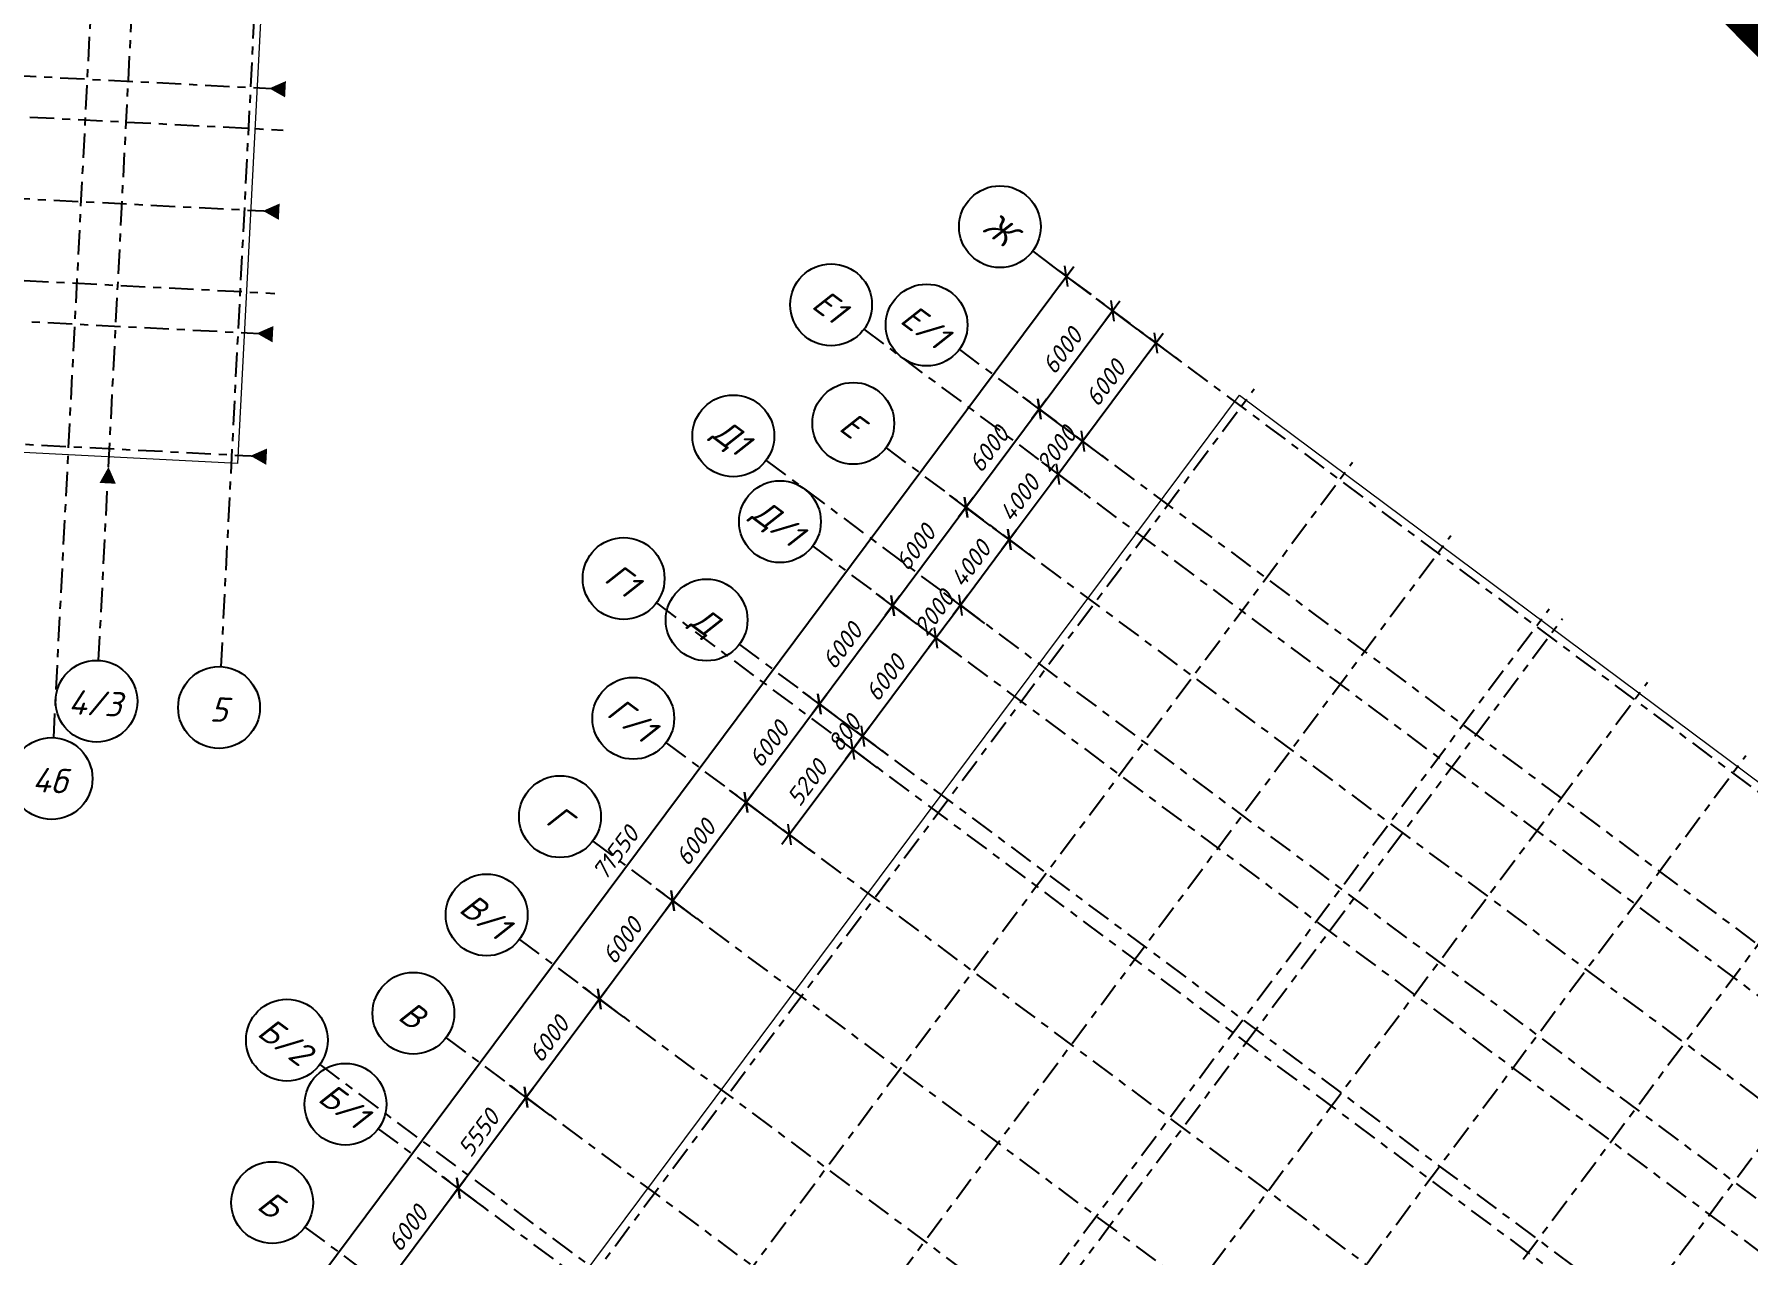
# Model space of a CAD drawing. Header units: metres. Extents: x -21579 to -20728, y 37830 to 38519.
# Drawn here: x -21237 to -21153.2, y 38041 to 38100.7 of the extents above; entities that cross this region are included whole.
import ezdxf

# ---------------------------------------------------------------- set-up
doc = ezdxf.new("R2010")
doc.units = ezdxf.units.M
doc.linetypes.add('DXK_LINE_DOT3', pattern=[5.9187, 2.979, -0.9799, 0.9799, -0.9799])
doc.linetypes.add('HIDDEN', pattern=[0.375, 0.25, -0.125])
for name, color, linetype in [('19', 7, 'Continuous'), ('2', 7, 'Continuous'), ('8', 7, 'Continuous'), ('_ГП_граница Эт.1', 212, 'Continuous')]:
    doc.layers.add(name, color=color, linetype=linetype)
doc.layers.add('ка', color=7, linetype='Continuous', lineweight=30)
doc.styles.add('ISOCPEUR Italic', font='isocpeui.ttf', dxfattribs={"height": 0.2})

# ---------------------------------------------------------------- blocks, each defined once
blk = doc.blocks.new('GridLine-277607308-22180 - 1519')
at = {"layer": '2', "color": 8, "linetype": 'DXK_LINE_DOT3'}
blk.add_line((1143.21, 45), (1656.73, 45), dxfattribs=at)
at = {"layer": '2', "color": 8, "linetype": 'Continuous'}
blk.add_circle((1138.21, 45), 5, dxfattribs=at)
at = {"layer": '2', "color": 8, "linetype": 'Continuous', "style": 'ISOCPEUR Italic'}
blk.add_text('Б/1', height=3.008, dxfattribs=at).set_placement((1135.1, 43.25))
blk = doc.blocks.new('GridLine-277607308-22190 - 1519')
at = {"layer": '2', "color": 8, "linetype": 'DXK_LINE_DOT3'}
blk.add_line((1143.21, 148.88), (1656.73, 148.88), dxfattribs=at)
at = {"layer": '2', "color": 8, "linetype": 'Continuous'}
blk.add_circle((1138.21, 148.88), 5, dxfattribs=at)
at = {"layer": '2', "color": 8, "linetype": 'Continuous', "style": 'ISOCPEUR Italic'}
blk.add_text('Е', height=3.01, dxfattribs=at).set_placement((1137.12, 147.13))
blk = doc.blocks.new('GridLine-277607308-22188 - 1519')
at = {"layer": '2', "color": 8, "linetype": 'DXK_LINE_DOT3'}
blk.add_line((1143.21, 133.88), (1656.73, 133.88), dxfattribs=at)
at = {"layer": '2', "color": 8, "linetype": 'Continuous'}
blk.add_circle((1138.21, 133.88), 5, dxfattribs=at)
at = {"layer": '2', "color": 8, "linetype": 'Continuous', "style": 'ISOCPEUR Italic'}
blk.add_text('Д/1', height=3.008, dxfattribs=at).set_placement((1134.94, 132.13))
blk = doc.blocks.new('GridLine-277607308-22142 - 1519')
at = {"layer": '2', "color": 8, "linetype": 'DXK_LINE_DOT3'}
blk.add_line((1205, -37.99), (1205, 181.56), dxfattribs=at)
at = {"layer": '2', "color": 8, "linetype": 'Continuous'}
blk.add_circle((1205, -42.99), 5, dxfattribs=at)
at = {"layer": '2', "color": 8, "linetype": 'Continuous', "style": 'ISOCPEUR Italic'}
blk.add_text('1/2', height=3.008, dxfattribs=at).set_placement((1202.04, -44.74))
blk = doc.blocks.new('GridLine-277607308-22140 - 1519')
at = {"layer": '2', "color": 8, "linetype": 'DXK_LINE_DOT3'}
blk.add_line((1175, -37.99), (1175, 181.56), dxfattribs=at)
at = {"layer": '2', "color": 8, "linetype": 'Continuous'}
blk.add_circle((1175, -42.99), 5, dxfattribs=at)
at = {"layer": '2', "color": 8, "linetype": 'Continuous', "style": 'ISOCPEUR Italic'}
blk.add_text('1', height=3.01, dxfattribs=at).set_placement((1174.22, -44.74))
blk = doc.blocks.new('GridLine-277607308-22192 - 1519')
at = {"layer": '2', "color": 8, "linetype": 'DXK_LINE_DOT3'}
blk.add_line((1143.21, 163.88), (1656.73, 163.88), dxfattribs=at)
at = {"layer": '2', "color": 8, "linetype": 'Continuous'}
blk.add_circle((1138.21, 163.88), 5, dxfattribs=at)
at = {"layer": '2', "color": 8, "linetype": 'Continuous', "style": 'ISOCPEUR Italic'}
blk.add_text('Е/1', height=3.008, dxfattribs=at).set_placement((1135.25, 162.13))
blk = doc.blocks.new('GridLine-277607308-22144 - 1519')
at = {"layer": '2', "color": 8, "linetype": 'DXK_LINE_DOT3'}
blk.add_line((1222, -49.43), (1222, 181.56), dxfattribs=at)
at = {"layer": '2', "color": 8, "linetype": 'Continuous'}
blk.add_circle((1222, -54.43), 5, dxfattribs=at)
at = {"layer": '2', "color": 8, "linetype": 'Continuous', "style": 'ISOCPEUR Italic'}
blk.add_text('1а', height=3.008, dxfattribs=at).set_placement((1219.98, -56.18))
blk = doc.blocks.new('GridLine-277607308-22148 - 1519')
at = {"layer": '2', "color": 8, "linetype": 'DXK_LINE_DOT3'}
blk.add_line((1280, -37.99), (1280, 181.56), dxfattribs=at)
at = {"layer": '2', "color": 8, "linetype": 'Continuous'}
blk.add_circle((1280, -42.99), 5, dxfattribs=at)
at = {"layer": '2', "color": 8, "linetype": 'Continuous', "style": 'ISOCPEUR Italic'}
blk.add_text('2/3', height=3.008, dxfattribs=at).set_placement((1276.73, -44.74))
blk = doc.blocks.new('GridLine-277607308-22152 - 1519')
at = {"layer": '2', "color": 8, "linetype": 'DXK_LINE_DOT3'}
blk.add_line((1314.06, -49.23), (1314.06, 181.56), dxfattribs=at)
at = {"layer": '2', "color": 8, "linetype": 'Continuous'}
blk.add_circle((1314.06, -54.23), 5, dxfattribs=at)
at = {"layer": '2', "color": 8, "linetype": 'Continuous', "style": 'ISOCPEUR Italic'}
blk.add_text('3а', height=3.008, dxfattribs=at).set_placement((1311.73, -55.98))
blk = doc.blocks.new('GridLine-277607308-22156 - 1519')
at = {"layer": '2', "color": 8, "linetype": 'DXK_LINE_DOT3'}
blk.add_line((1354.06, -37.99), (1354.06, 181.56), dxfattribs=at)
at = {"layer": '2', "color": 8, "linetype": 'Continuous'}
blk.add_circle((1354.06, -42.99), 5, dxfattribs=at)
at = {"layer": '2', "color": 8, "linetype": 'Continuous', "style": 'ISOCPEUR Italic'}
blk.add_text('4', height=3.01, dxfattribs=at).set_placement((1352.82, -44.74))
blk = doc.blocks.new('GridLine-277607308-22184 - 1519')
at = {"layer": '2', "color": 8, "linetype": 'DXK_LINE_DOT3'}
blk.add_line((1143.21, 88.88), (1656.73, 88.88), dxfattribs=at)
at = {"layer": '2', "color": 8, "linetype": 'Continuous'}
blk.add_circle((1138.21, 88.88), 5, dxfattribs=at)
at = {"layer": '2', "color": 8, "linetype": 'Continuous', "style": 'ISOCPEUR Italic'}
blk.add_text('Г', height=3.01, dxfattribs=at).set_placement((1137.12, 87.13))
blk = doc.blocks.new('GridLine-277607308-22181 - 1519')
at = {"layer": '2', "color": 8, "linetype": 'DXK_LINE_DOT3'}
blk.add_line((1132.78, 47), (1656.73, 47), dxfattribs=at)
at = {"layer": '2', "color": 8, "linetype": 'Continuous'}
blk.add_circle((1127.78, 47), 5, dxfattribs=at)
at = {"layer": '2', "color": 8, "linetype": 'Continuous', "style": 'ISOCPEUR Italic'}
blk.add_text('Б/2', height=3.008, dxfattribs=at).set_placement((1124.36, 45.25))
blk = doc.blocks.new('GridLine-277607308-22185 - 1519')
at = {"layer": '2', "color": 8, "linetype": 'DXK_LINE_DOT3'}
blk.add_line((1143.21, 103.88), (1656.73, 103.88), dxfattribs=at)
at = {"layer": '2', "color": 8, "linetype": 'Continuous'}
blk.add_circle((1138.21, 103.88), 5, dxfattribs=at)
at = {"layer": '2', "color": 8, "linetype": 'Continuous', "style": 'ISOCPEUR Italic'}
blk.add_text('Г/1', height=3.008, dxfattribs=at).set_placement((1135.25, 102.13))
blk = doc.blocks.new('GridLine-277607308-22189 - 1519')
at = {"layer": '2', "color": 8, "linetype": 'DXK_LINE_DOT3'}
blk.add_line((1132.37, 138.88), (1656.73, 138.88), dxfattribs=at)
at = {"layer": '2', "color": 8, "linetype": 'Continuous'}
blk.add_circle((1127.37, 138.88), 5, dxfattribs=at)
at = {"layer": '2', "color": 8, "linetype": 'Continuous', "style": 'ISOCPEUR Italic'}
blk.add_text('Д1', height=3.008, dxfattribs=at).set_placement((1125.19, 137.13))
blk = doc.blocks.new('GridLine-277607308-22141 - 1519')
at = {"layer": '2', "color": 8, "linetype": 'DXK_LINE_DOT3'}
blk.add_line((1190, -37.99), (1190, 181.56), dxfattribs=at)
at = {"layer": '2', "color": 8, "linetype": 'Continuous'}
blk.add_circle((1190, -42.99), 5, dxfattribs=at)
at = {"layer": '2', "color": 8, "linetype": 'Continuous', "style": 'ISOCPEUR Italic'}
blk.add_text('1/1', height=3.008, dxfattribs=at).set_placement((1187.35, -44.74))
blk = doc.blocks.new('GridLine-277607308-22143 - 1519')
at = {"layer": '2', "color": 8, "linetype": 'DXK_LINE_DOT3'}
blk.add_line((1220, -37.99), (1220, 181.56), dxfattribs=at)
at = {"layer": '2', "color": 8, "linetype": 'Continuous'}
blk.add_circle((1220, -42.99), 5, dxfattribs=at)
at = {"layer": '2', "color": 8, "linetype": 'Continuous', "style": 'ISOCPEUR Italic'}
blk.add_text('1/3', height=3.008, dxfattribs=at).set_placement((1217.04, -44.74))
blk = doc.blocks.new('GridLine-277607308-22145 - 1519')
at = {"layer": '2', "color": 8, "linetype": 'DXK_LINE_DOT3'}
blk.add_line((1235, -37.99), (1235, 181.56), dxfattribs=at)
at = {"layer": '2', "color": 8, "linetype": 'Continuous'}
blk.add_circle((1235, -42.99), 5, dxfattribs=at)
at = {"layer": '2', "color": 8, "linetype": 'Continuous', "style": 'ISOCPEUR Italic'}
blk.add_text('2', height=3.01, dxfattribs=at).set_placement((1233.91, -44.74))
blk = doc.blocks.new('GridLine-277607308-22146 - 1519')
at = {"layer": '2', "color": 8, "linetype": 'DXK_LINE_DOT3'}
blk.add_line((1250, -37.99), (1250, 181.56), dxfattribs=at)
at = {"layer": '2', "color": 8, "linetype": 'Continuous'}
blk.add_circle((1250, -42.99), 5, dxfattribs=at)
at = {"layer": '2', "color": 8, "linetype": 'Continuous', "style": 'ISOCPEUR Italic'}
blk.add_text('2/1', height=3.008, dxfattribs=at).set_placement((1247.04, -44.74))
blk = doc.blocks.new('GridLine-277607308-22147 - 1519')
at = {"layer": '2', "color": 8, "linetype": 'DXK_LINE_DOT3'}
blk.add_line((1265, -37.99), (1265, 181.56), dxfattribs=at)
at = {"layer": '2', "color": 8, "linetype": 'Continuous'}
blk.add_circle((1265, -42.99), 5, dxfattribs=at)
at = {"layer": '2', "color": 8, "linetype": 'Continuous', "style": 'ISOCPEUR Italic'}
blk.add_text('2/2', height=3.008, dxfattribs=at).set_placement((1261.73, -44.74))
blk = doc.blocks.new('GridLine-277607308-22149 - 1519')
at = {"layer": '2', "color": 8, "linetype": 'DXK_LINE_DOT3'}
blk.add_line((1292.06, -49.15), (1292.06, 181.56), dxfattribs=at)
at = {"layer": '2', "color": 8, "linetype": 'Continuous'}
blk.add_circle((1292.06, -54.15), 5, dxfattribs=at)
at = {"layer": '2', "color": 8, "linetype": 'Continuous', "style": 'ISOCPEUR Italic'}
blk.add_text('2а', height=3.008, dxfattribs=at).set_placement((1289.73, -55.9))
blk = doc.blocks.new('GridLine-277607308-22150 - 1519')
at = {"layer": '2', "color": 8, "linetype": 'DXK_LINE_DOT3'}
blk.add_line((1294.06, -37.99), (1294.06, 181.56), dxfattribs=at)
at = {"layer": '2', "color": 8, "linetype": 'Continuous'}
blk.add_circle((1294.06, -42.99), 5, dxfattribs=at)
at = {"layer": '2', "color": 8, "linetype": 'Continuous', "style": 'ISOCPEUR Italic'}
blk.add_text('3', height=3.01, dxfattribs=at).set_placement((1292.97, -44.74))
blk = doc.blocks.new('GridLine-277607308-22151 - 1519')
at = {"layer": '2', "color": 8, "linetype": 'DXK_LINE_DOT3'}
blk.add_line((1309.06, -37.99), (1309.06, 181.56), dxfattribs=at)
at = {"layer": '2', "color": 8, "linetype": 'Continuous'}
blk.add_circle((1309.06, -42.99), 5, dxfattribs=at)
at = {"layer": '2', "color": 8, "linetype": 'Continuous', "style": 'ISOCPEUR Italic'}
blk.add_text('3/1', height=3.008, dxfattribs=at).set_placement((1306.1, -44.74))
blk = doc.blocks.new('GridLine-277607308-22153 - 1519')
at = {"layer": '2', "color": 8, "linetype": 'DXK_LINE_DOT3'}
blk.add_line((1324.06, -37.99), (1324.06, 181.56), dxfattribs=at)
at = {"layer": '2', "color": 8, "linetype": 'Continuous'}
blk.add_circle((1324.06, -42.99), 5, dxfattribs=at)
at = {"layer": '2', "color": 8, "linetype": 'Continuous', "style": 'ISOCPEUR Italic'}
blk.add_text('3/2', height=3.008, dxfattribs=at).set_placement((1320.79, -44.74))
blk = doc.blocks.new('GridLine-277607308-22154 - 1519')
at = {"layer": '2', "color": 8, "linetype": 'DXK_LINE_DOT3'}
blk.add_line((1334.06, -49.32), (1334.06, 181.56), dxfattribs=at)
at = {"layer": '2', "color": 8, "linetype": 'Continuous'}
blk.add_circle((1334.06, -54.32), 5, dxfattribs=at)
at = {"layer": '2', "color": 8, "linetype": 'Continuous', "style": 'ISOCPEUR Italic'}
blk.add_text('3б', height=3.008, dxfattribs=at).set_placement((1331.88, -56.07))
blk = doc.blocks.new('GridLine-277607308-22155 - 1519')
at = {"layer": '2', "color": 8, "linetype": 'DXK_LINE_DOT3'}
blk.add_line((1339.06, -37.99), (1339.06, 181.56), dxfattribs=at)
at = {"layer": '2', "color": 8, "linetype": 'Continuous'}
blk.add_circle((1339.06, -42.99), 5, dxfattribs=at)
at = {"layer": '2', "color": 8, "linetype": 'Continuous', "style": 'ISOCPEUR Italic'}
blk.add_text('3/3', height=3.008, dxfattribs=at).set_placement((1335.79, -44.74))
blk = doc.blocks.new('GridLine-277607308-22157 - 1519')
at = {"layer": '2', "color": 8, "linetype": 'DXK_LINE_DOT3'}
blk.add_line((1356.06, -49.45), (1356.06, 181.56), dxfattribs=at)
at = {"layer": '2', "color": 8, "linetype": 'Continuous'}
blk.add_circle((1356.06, -54.45), 5, dxfattribs=at)
at = {"layer": '2', "color": 8, "linetype": 'Continuous', "style": 'ISOCPEUR Italic'}
blk.add_text('4а', height=3.008, dxfattribs=at).set_placement((1353.57, -56.2))
blk = doc.blocks.new('GridLine-277607308-22179 - 1519')
at = {"layer": '2', "color": 8, "linetype": 'DXK_LINE_DOT3'}
blk.add_line((1143.21, 30), (1656.73, 30), dxfattribs=at)
at = {"layer": '2', "color": 8, "linetype": 'Continuous'}
blk.add_circle((1138.21, 30), 5, dxfattribs=at)
at = {"layer": '2', "color": 8, "linetype": 'Continuous', "style": 'ISOCPEUR Italic'}
blk.add_text('Б', height=3.01, dxfattribs=at).set_placement((1136.97, 28.25))
blk = doc.blocks.new('GridLine-277607308-22182 - 1519')
at = {"layer": '2', "color": 8, "linetype": 'DXK_LINE_DOT3'}
blk.add_line((1143.21, 58.88), (1656.73, 58.88), dxfattribs=at)
at = {"layer": '2', "color": 8, "linetype": 'Continuous'}
blk.add_circle((1138.21, 58.88), 5, dxfattribs=at)
at = {"layer": '2', "color": 8, "linetype": 'Continuous', "style": 'ISOCPEUR Italic'}
blk.add_text('В', height=3.01, dxfattribs=at).set_placement((1136.97, 57.13))
blk = doc.blocks.new('GridLine-277607308-22183 - 1519')
at = {"layer": '2', "color": 8, "linetype": 'DXK_LINE_DOT3'}
blk.add_line((1143.21, 73.88), (1656.73, 73.88), dxfattribs=at)
at = {"layer": '2', "color": 8, "linetype": 'Continuous'}
blk.add_circle((1138.21, 73.88), 5, dxfattribs=at)
at = {"layer": '2', "color": 8, "linetype": 'Continuous', "style": 'ISOCPEUR Italic'}
blk.add_text('В/1', height=3.008, dxfattribs=at).set_placement((1135.1, 72.13))
blk = doc.blocks.new('GridLine-277607308-22186 - 1519')
at = {"layer": '2', "color": 8, "linetype": 'DXK_LINE_DOT3'}
blk.add_line((1132.04, 116.88), (1656.73, 116.88), dxfattribs=at)
at = {"layer": '2', "color": 8, "linetype": 'Continuous'}
blk.add_circle((1127.04, 116.88), 5, dxfattribs=at)
at = {"layer": '2', "color": 8, "linetype": 'Continuous', "style": 'ISOCPEUR Italic'}
blk.add_text('Г1', height=3.008, dxfattribs=at).set_placement((1125.17, 115.13))
blk = doc.blocks.new('GridLine-277607308-22187 - 1519')
at = {"layer": '2', "color": 8, "linetype": 'DXK_LINE_DOT3'}
blk.add_line((1143.21, 118.88), (1656.73, 118.88), dxfattribs=at)
at = {"layer": '2', "color": 8, "linetype": 'Continuous'}
blk.add_circle((1138.21, 118.88), 5, dxfattribs=at)
at = {"layer": '2', "color": 8, "linetype": 'Continuous', "style": 'ISOCPEUR Italic'}
blk.add_text('Д', height=3.01, dxfattribs=at).set_placement((1136.81, 117.13))
blk = doc.blocks.new('GridLine-277607308-22191 - 1519')
at = {"layer": '2', "color": 8, "linetype": 'DXK_LINE_DOT3'}
blk.add_line((1132.37, 158.88), (1656.73, 158.88), dxfattribs=at)
at = {"layer": '2', "color": 8, "linetype": 'Continuous'}
blk.add_circle((1127.37, 158.88), 5, dxfattribs=at)
at = {"layer": '2', "color": 8, "linetype": 'Continuous', "style": 'ISOCPEUR Italic'}
blk.add_text('Е1', height=3.008, dxfattribs=at).set_placement((1125.5, 157.13))
blk = doc.blocks.new('GridLine-277607308-22193 - 1519')
at = {"layer": '2', "color": 8, "linetype": 'DXK_LINE_DOT3'}
blk.add_line((1143.21, 178.88), (1656.73, 178.88), dxfattribs=at)
at = {"layer": '2', "color": 8, "linetype": 'Continuous'}
blk.add_circle((1138.21, 178.88), 5, dxfattribs=at)
at = {"layer": '2', "color": 8, "linetype": 'Continuous', "style": 'ISOCPEUR Italic'}
blk.add_text('Ж', height=3.01, dxfattribs=at).set_placement((1136.65, 177.13))
blk = doc.blocks.new('StraightDimension-277607308-31055 - 1519')
at = {"layer": '19', "color": 246, "linetype": 'Continuous'}
for p, q in [((1165.75, 138.88), (1159.5, 138.88)), ((1161.1, 139.78), (1162.9, 137.98)), ((1162, 140.38), (1162, 137.38)), ((1162, 138.88), (1162, 140.38)), ((1162, 133.88), (1162, 138.88)), ((1162.9, 132.98), (1161.1, 134.78)), ((1162, 132.38), (1162, 135.38)), ((1165.75, 133.88), (1159.5, 133.88)), ((1162, 133.88), (1162, 132.38))]:
    blk.add_line(p, q, dxfattribs=at)
at = {"layer": '19', "color": 246, "style": 'ISOCPEUR Italic'}
blk.add_text('2000', height=2.148, rotation=90.0002, dxfattribs=at).set_placement((1161.05, 133.26))
blk = doc.blocks.new('StraightDimension-277607308-31007 - 1519')
at = {"layer": '19', "color": 246, "linetype": 'Continuous'}
for p, q in [((1156.3, 102.98), (1154.5, 104.78)), ((1155.4, 102.38), (1155.4, 105.38)), ((1155.4, 103.88), (1155.4, 105.38)), ((1159.15, 103.88), (1152.9, 103.88)), ((1155.4, 88.88), (1155.4, 103.88)), ((1155.4, 90.38), (1155.4, 87.38)), ((1159.15, 88.88), (1152.9, 88.88)), ((1154.5, 89.78), (1156.3, 87.98)), ((1155.4, 88.88), (1155.4, 87.38))]:
    blk.add_line(p, q, dxfattribs=at)
at = {"layer": '19', "color": 246, "style": 'ISOCPEUR Italic'}
blk.add_text('6000', height=2.148, rotation=90.0002, dxfattribs=at).set_placement((1154.45, 93.26))
blk = doc.blocks.new('StraightDimension-277607308-31004 - 1519')
at = {"layer": '19', "color": 246, "linetype": 'Continuous'}
for p, q in [((1159.15, 148.88), (1152.9, 148.88)), ((1156.3, 147.98), (1154.5, 149.78)), ((1155.4, 147.38), (1155.4, 150.38)), ((1155.4, 148.88), (1155.4, 150.38)), ((1155.4, 133.88), (1155.4, 148.88)), ((1154.5, 134.78), (1156.3, 132.98)), ((1155.4, 135.38), (1155.4, 132.38)), ((1159.15, 133.88), (1152.9, 133.88)), ((1155.4, 133.88), (1155.4, 132.38))]:
    blk.add_line(p, q, dxfattribs=at)
at = {"layer": '19', "color": 246, "style": 'ISOCPEUR Italic'}
blk.add_text('6000', height=2.148, rotation=90.0002, dxfattribs=at).set_placement((1154.45, 138.26))
blk = doc.blocks.new('StraightDimension-277607308-31003 - 1519')
at = {"layer": '19', "color": 246, "linetype": 'Continuous'}
for p, q in [((1159.15, 163.88), (1152.9, 163.88)), ((1156.3, 162.98), (1154.5, 164.78)), ((1155.4, 162.38), (1155.4, 165.38)), ((1155.4, 163.88), (1155.4, 165.38)), ((1155.4, 148.88), (1155.4, 163.88)), ((1159.15, 148.88), (1152.9, 148.88)), ((1154.5, 149.78), (1156.3, 147.98)), ((1155.4, 150.38), (1155.4, 147.38)), ((1155.4, 148.88), (1155.4, 147.38))]:
    blk.add_line(p, q, dxfattribs=at)
at = {"layer": '19', "color": 246, "style": 'ISOCPEUR Italic'}
blk.add_text('6000', height=2.148, rotation=90.0002, dxfattribs=at).set_placement((1154.45, 153.26))
blk = doc.blocks.new('StraightDimension-277607308-31005 - 1519')
at = {"layer": '19', "color": 246, "linetype": 'Continuous'}
for p, q in [((1156.3, 132.98), (1154.5, 134.78)), ((1155.4, 132.38), (1155.4, 135.38)), ((1155.4, 133.88), (1155.4, 135.38)), ((1159.15, 133.88), (1152.9, 133.88)), ((1155.4, 118.88), (1155.4, 133.88)), ((1154.5, 119.78), (1156.3, 117.98)), ((1155.4, 120.38), (1155.4, 117.38)), ((1159.15, 118.88), (1152.9, 118.88)), ((1155.4, 118.88), (1155.4, 117.38))]:
    blk.add_line(p, q, dxfattribs=at)
at = {"layer": '19', "color": 246, "style": 'ISOCPEUR Italic'}
blk.add_text('6000', height=2.148, rotation=90.0002, dxfattribs=at).set_placement((1154.45, 123.26))
blk = doc.blocks.new('StraightDimension-277607308-31002 - 1519')
at = {"layer": '19', "color": 246, "linetype": 'Continuous'}
for p, q in [((1155.4, 177.38), (1155.4, 180.38)), ((1155.4, 178.88), (1155.4, 180.38)), ((1159.15, 178.88), (1152.9, 178.88)), ((1156.3, 177.98), (1154.5, 179.78)), ((1155.4, 163.88), (1155.4, 178.88)), ((1159.15, 163.88), (1152.9, 163.88)), ((1154.5, 164.78), (1156.3, 162.98)), ((1155.4, 165.38), (1155.4, 162.38)), ((1155.4, 163.88), (1155.4, 162.38))]:
    blk.add_line(p, q, dxfattribs=at)
at = {"layer": '19', "color": 246, "style": 'ISOCPEUR Italic'}
blk.add_text('6000', height=2.148, rotation=90.0002, dxfattribs=at).set_placement((1154.45, 168.26))
blk = doc.blocks.new('StraightDimension-277607308-31053 - 1519')
at = {"layer": '19', "color": 246, "linetype": 'Continuous'}
for p, q in [((1162.9, 157.98), (1161.1, 159.78)), ((1162, 157.38), (1162, 160.38)), ((1162, 158.88), (1162, 160.38)), ((1165.75, 158.88), (1159.5, 158.88)), ((1162, 148.88), (1162, 158.88)), ((1165.75, 148.88), (1159.5, 148.88)), ((1161.1, 149.78), (1162.9, 147.98)), ((1162, 150.38), (1162, 147.38)), ((1162, 148.88), (1162, 147.38))]:
    blk.add_line(p, q, dxfattribs=at)
at = {"layer": '19', "color": 246, "style": 'ISOCPEUR Italic'}
blk.add_text('4000', height=2.148, rotation=90.0002, dxfattribs=at).set_placement((1161.05, 150.65))
blk = doc.blocks.new('StraightDimension-277607308-31056 - 1519')
at = {"layer": '19', "color": 246, "linetype": 'Continuous'}
for p, q in [((1162.9, 132.98), (1161.1, 134.78)), ((1162, 132.38), (1162, 135.38)), ((1162, 133.88), (1162, 135.38)), ((1165.75, 133.88), (1159.5, 133.88)), ((1162, 118.88), (1162, 133.88)), ((1161.1, 119.78), (1162.9, 117.98)), ((1162, 120.38), (1162, 117.38)), ((1165.75, 118.88), (1159.5, 118.88)), ((1162, 118.88), (1162, 117.38))]:
    blk.add_line(p, q, dxfattribs=at)
at = {"layer": '19', "color": 246, "style": 'ISOCPEUR Italic'}
blk.add_text('6000', height=2.148, rotation=90.0002, dxfattribs=at).set_placement((1161.05, 123.26))
blk = doc.blocks.new('StraightDimension-277607308-31051 - 1519')
at = {"layer": '19', "color": 246, "linetype": 'Continuous'}
for p, q in [((1162, 177.38), (1162, 180.38)), ((1162, 178.88), (1162, 180.38)), ((1165.75, 178.88), (1159.5, 178.88)), ((1162.9, 177.98), (1161.1, 179.78)), ((1162, 163.88), (1162, 178.88)), ((1165.75, 163.88), (1159.5, 163.88)), ((1161.1, 164.78), (1162.9, 162.98)), ((1162, 165.38), (1162, 162.38)), ((1162, 163.88), (1162, 162.38))]:
    blk.add_line(p, q, dxfattribs=at)
at = {"layer": '19', "color": 246, "style": 'ISOCPEUR Italic'}
blk.add_text('6000', height=2.148, rotation=90.0002, dxfattribs=at).set_placement((1161.05, 168.26))
blk = doc.blocks.new('StraightDimension-277607308-31095 - 1519')
at = {"layer": '19', "color": 246, "linetype": 'Continuous'}
for p, q in [((1148.35, 177.38), (1148.35, 180.38)), ((1148.35, 178.88), (1148.35, 180.38)), ((1152.1, 178.88), (1145.85, 178.88)), ((1149.25, 177.98), (1147.45, 179.78)), ((1148.35, 0), (1148.35, 178.88)), ((1152.1, 0), (1145.85, 0)), ((1147.45, 0.9), (1149.25, -0.9)), ((1148.35, 1.5), (1148.35, -1.5)), ((1148.35, 0), (1148.35, -1.5))]:
    blk.add_line(p, q, dxfattribs=at)
at = {"layer": '19', "color": 246, "style": 'ISOCPEUR Italic'}
blk.add_text('71550', height=2.148, rotation=90.0002, dxfattribs=at).set_placement((1147.4, 85.77))
blk = doc.blocks.new('StraightDimension-277607308-31052 - 1519')
at = {"layer": '19', "color": 246, "linetype": 'Continuous'}
for p, q in [((1165.75, 163.88), (1159.5, 163.88)), ((1161.1, 164.78), (1162.9, 162.98)), ((1162, 165.38), (1162, 162.38)), ((1162, 163.88), (1162, 165.38)), ((1162, 158.88), (1162, 163.88)), ((1162.9, 157.98), (1161.1, 159.78)), ((1162, 157.38), (1162, 160.38)), ((1165.75, 158.88), (1159.5, 158.88)), ((1162, 158.88), (1162, 157.38))]:
    blk.add_line(p, q, dxfattribs=at)
at = {"layer": '19', "color": 246, "style": 'ISOCPEUR Italic'}
blk.add_text('2000', height=2.148, rotation=90.0002, dxfattribs=at).set_placement((1161.05, 158.26))
blk = doc.blocks.new('StraightDimension-277607308-31006 - 1519')
at = {"layer": '19', "color": 246, "linetype": 'Continuous'}
for p, q in [((1156.3, 117.98), (1154.5, 119.78)), ((1155.4, 117.38), (1155.4, 120.38)), ((1155.4, 118.88), (1155.4, 120.38)), ((1159.15, 118.88), (1152.9, 118.88)), ((1155.4, 103.88), (1155.4, 118.88)), ((1154.5, 104.78), (1156.3, 102.98)), ((1155.4, 105.38), (1155.4, 102.38)), ((1159.15, 103.88), (1152.9, 103.88)), ((1155.4, 103.88), (1155.4, 102.38))]:
    blk.add_line(p, q, dxfattribs=at)
at = {"layer": '19', "color": 246, "style": 'ISOCPEUR Italic'}
blk.add_text('6000', height=2.148, rotation=90.0002, dxfattribs=at).set_placement((1154.45, 108.26))
blk = doc.blocks.new('StraightDimension-277607308-31008 - 1519')
at = {"layer": '19', "color": 246, "linetype": 'Continuous'}
for p, q in [((1155.4, 87.38), (1155.4, 90.38)), ((1155.4, 88.88), (1155.4, 90.38)), ((1159.15, 88.88), (1152.9, 88.88)), ((1156.3, 87.98), (1154.5, 89.78)), ((1155.4, 73.88), (1155.4, 88.88)), ((1159.15, 73.88), (1152.9, 73.88)), ((1154.5, 74.78), (1156.3, 72.98)), ((1155.4, 75.38), (1155.4, 72.38)), ((1155.4, 73.88), (1155.4, 72.38))]:
    blk.add_line(p, q, dxfattribs=at)
at = {"layer": '19', "color": 246, "style": 'ISOCPEUR Italic'}
blk.add_text('6000', height=2.148, rotation=90.0002, dxfattribs=at).set_placement((1154.45, 78.26))
blk = doc.blocks.new('StraightDimension-277607308-31009 - 1519')
at = {"layer": '19', "color": 246, "linetype": 'Continuous'}
for p, q in [((1159.15, 73.88), (1152.9, 73.88)), ((1156.3, 72.98), (1154.5, 74.78)), ((1155.4, 72.38), (1155.4, 75.38)), ((1155.4, 73.88), (1155.4, 75.38)), ((1155.4, 58.88), (1155.4, 73.88)), ((1159.15, 58.88), (1152.9, 58.88)), ((1154.5, 59.78), (1156.3, 57.98)), ((1155.4, 60.38), (1155.4, 57.38)), ((1155.4, 58.88), (1155.4, 57.38))]:
    blk.add_line(p, q, dxfattribs=at)
at = {"layer": '19', "color": 246, "style": 'ISOCPEUR Italic'}
blk.add_text('6000', height=2.148, rotation=90.0002, dxfattribs=at).set_placement((1154.45, 63.26))
blk = doc.blocks.new('StraightDimension-277607308-31010 - 1519')
at = {"layer": '19', "color": 246, "linetype": 'Continuous'}
for p, q in [((1159.15, 58.88), (1152.9, 58.88)), ((1156.3, 57.98), (1154.5, 59.78)), ((1155.4, 57.38), (1155.4, 60.38)), ((1155.4, 58.88), (1155.4, 60.38)), ((1155.4, 45), (1155.4, 58.88)), ((1155.4, 46.5), (1155.4, 43.5)), ((1159.15, 45), (1152.9, 45)), ((1154.5, 45.9), (1156.3, 44.1)), ((1155.4, 45), (1155.4, 43.5))]:
    blk.add_line(p, q, dxfattribs=at)
at = {"layer": '19', "color": 246, "style": 'ISOCPEUR Italic'}
blk.add_text('5550', height=2.148, rotation=90.0002, dxfattribs=at).set_placement((1154.45, 48.82))
blk = doc.blocks.new('StraightDimension-277607308-31011 - 1519')
at = {"layer": '19', "color": 246, "linetype": 'Continuous'}
for p, q in [((1155.4, 43.5), (1155.4, 46.5)), ((1155.4, 45), (1155.4, 46.5)), ((1159.15, 45), (1152.9, 45)), ((1156.3, 44.1), (1154.5, 45.9)), ((1155.4, 30), (1155.4, 45)), ((1155.4, 31.5), (1155.4, 28.5)), ((1159.15, 30), (1152.9, 30)), ((1154.5, 30.9), (1156.3, 29.1)), ((1155.4, 30), (1155.4, 28.5))]:
    blk.add_line(p, q, dxfattribs=at)
at = {"layer": '19', "color": 246, "style": 'ISOCPEUR Italic'}
blk.add_text('6000', height=2.148, rotation=90.0002, dxfattribs=at).set_placement((1154.45, 34.38))
blk = doc.blocks.new('StraightDimension-277607308-31054 - 1519')
at = {"layer": '19', "color": 246, "linetype": 'Continuous'}
for p, q in [((1165.75, 148.88), (1159.5, 148.88)), ((1162.9, 147.98), (1161.1, 149.78)), ((1162, 147.38), (1162, 150.38)), ((1162, 148.88), (1162, 150.38)), ((1162, 138.88), (1162, 148.88)), ((1165.75, 138.88), (1159.5, 138.88)), ((1161.1, 139.78), (1162.9, 137.98)), ((1162, 140.38), (1162, 137.38)), ((1162, 138.88), (1162, 137.38))]:
    blk.add_line(p, q, dxfattribs=at)
at = {"layer": '19', "color": 246, "style": 'ISOCPEUR Italic'}
blk.add_text('4000', height=2.148, rotation=90.0002, dxfattribs=at).set_placement((1161.05, 140.65))
blk = doc.blocks.new('StraightDimension-277607308-31057 - 1519')
at = {"layer": '19', "color": 246, "linetype": 'Continuous'}
for p, q in [((1161.1, 119.78), (1162.9, 117.98)), ((1162, 120.38), (1162, 117.38)), ((1162, 118.88), (1162, 120.38)), ((1165.75, 118.88), (1159.5, 118.88)), ((1162.9, 115.98), (1161.1, 117.78)), ((1162, 116.88), (1162, 118.88)), ((1162, 115.38), (1162, 118.38)), ((1165.75, 116.88), (1159.5, 116.88)), ((1162, 116.88), (1162, 115.38))]:
    blk.add_line(p, q, dxfattribs=at)
at = {"layer": '19', "color": 246, "style": 'ISOCPEUR Italic'}
blk.add_text('800', height=2.148, rotation=90.0002, dxfattribs=at).set_placement((1161.05, 115.54))
blk = doc.blocks.new('StraightDimension-277607308-31058 - 1519')
at = {"layer": '19', "color": 246, "linetype": 'Continuous'}
for p, q in [((1162.9, 115.98), (1161.1, 117.78)), ((1162, 115.38), (1162, 118.38)), ((1162, 116.88), (1162, 118.38)), ((1165.75, 116.88), (1159.5, 116.88)), ((1162, 103.88), (1162, 116.88)), ((1161.1, 104.78), (1162.9, 102.98)), ((1162, 105.38), (1162, 102.38)), ((1165.75, 103.88), (1159.5, 103.88)), ((1162, 103.88), (1162, 102.38))]:
    blk.add_line(p, q, dxfattribs=at)
at = {"layer": '19', "color": 246, "style": 'ISOCPEUR Italic'}
blk.add_text('5200', height=2.148, rotation=90.0002, dxfattribs=at).set_placement((1161.05, 107.26))
blk = doc.blocks.new('34руеп')
for name in ['GridLine-277607308-22193 - 1519', 'StraightDimension-277607308-31095 - 1519', 'StraightDimension-277607308-31002 - 1519', 'StraightDimension-277607308-31051 - 1519', 'GridLine-277607308-22140 - 1519', 'GridLine-277607308-22141 - 1519', 'GridLine-277607308-22142 - 1519', 'GridLine-277607308-22143 - 1519', 'GridLine-277607308-22144 - 1519', 'GridLine-277607308-22145 - 1519', 'GridLine-277607308-22146 - 1519', 'GridLine-277607308-22147 - 1519', 'GridLine-277607308-22148 - 1519', 'GridLine-277607308-22149 - 1519', 'GridLine-277607308-22150 - 1519', 'GridLine-277607308-22151 - 1519', 'GridLine-277607308-22152 - 1519', 'GridLine-277607308-22153 - 1519', 'GridLine-277607308-22154 - 1519', 'GridLine-277607308-22155 - 1519', 'GridLine-277607308-22156 - 1519', 'GridLine-277607308-22157 - 1519', 'GridLine-277607308-22192 - 1519', 'GridLine-277607308-22191 - 1519', 'StraightDimension-277607308-31003 - 1519', 'StraightDimension-277607308-31052 - 1519', 'StraightDimension-277607308-31053 - 1519', 'GridLine-277607308-22190 - 1519', 'StraightDimension-277607308-31004 - 1519', 'StraightDimension-277607308-31054 - 1519', 'GridLine-277607308-22189 - 1519', 'GridLine-277607308-22188 - 1519', 'StraightDimension-277607308-31055 - 1519', 'StraightDimension-277607308-31005 - 1519', 'StraightDimension-277607308-31056 - 1519', 'GridLine-277607308-22187 - 1519', 'GridLine-277607308-22186 - 1519', 'StraightDimension-277607308-31006 - 1519', 'StraightDimension-277607308-31057 - 1519', 'StraightDimension-277607308-31058 - 1519', 'GridLine-277607308-22185 - 1519', 'StraightDimension-277607308-31007 - 1519', 'GridLine-277607308-22184 - 1519', 'StraightDimension-277607308-31008 - 1519', 'GridLine-277607308-22183 - 1519', 'StraightDimension-277607308-31009 - 1519', 'GridLine-277607308-22182 - 1519', 'StraightDimension-277607308-31010 - 1519', 'GridLine-277607308-22181 - 1519', 'GridLine-277607308-22180 - 1519', 'StraightDimension-277607308-31011 - 1519', 'GridLine-277607308-22179 - 1519']:
    blk.add_blockref(name, (0, 0))
blk = doc.blocks.new('5к')
at = {"layer": '8', "linetype": 'Continuous'}
for points in [[(1957, 44), (1955, 45), (1957, 46)], [(1957, 29), (1955, 30), (1957, 31)], [(1957, 14), (1955, 15), (1957, 16)], [(1957, -1), (1955, 0), (1957, 1)], [(1936.75, -4.25), (1937.75, -2.25), (1938.75, -4.25)]]:
    blk.add_hatch(color=8, dxfattribs=at).paths.add_polyline_path(points)
at = {"layer": '2', "color": 8, "linetype": 'DXK_LINE_DOT3'}
for p, q in [((1932.75, -35.66), (1932.75, 332.34)), ((1937.75, -25.94), (1937.75, 332.34)), ((1952.75, -25.94), (1952.75, 332.34)), ((1698.59, 45), (1956.96, 45)), ((1689.2, 40), (1956.96, 40)), ((1698.59, 30), (1956.96, 30)), ((1689.52, 20), (1956.96, 20)), ((1698.59, 15), (1956.96, 15)), ((1698.59, 0), (1956.96, 0))]:
    blk.add_line(p, q, dxfattribs=at)
at = {"layer": '2', "color": 8, "linetype": 'Continuous'}
for centre in [(1937.75, -30.94), (1952.75, -30.94), (1932.75, -40.66)]:
    blk.add_circle(centre, 5, dxfattribs=at)
at = {"layer": '2', "color": 8, "linetype": 'Continuous', "style": 'ISOCPEUR Italic'}
for s, height, p in [('4/3', 3.008, (1934.33, -32.69)), ('5', 3.01, (1951.66, -32.69)), ('4б', 3.008, (1930.42, -42.41))]:
    blk.add_text(s, height=height, dxfattribs=at).set_placement(p)

msp = doc.modelspace()

# ---------------------------------------------------------------- linework, layer by layer
at = {"layer": '_ГП_граница Эт.1', "color": 1, "linetype": 'HIDDEN', "ltscale": 20, "const_width": 1.5, "flags": 128}
msp.add_lwpolyline([(-21195.685, 38338.211), (-21174.223, 38359.158), (-21113.734, 38315.194), (-21108.527, 38322.367), (-21098.231, 38315.238), (-21015.68, 38256.79), (-21119.752, 38115.529, -0.042035), (-21139.947, 38089.358), (-21139.93, 38089.41), (-21142.353, 38090.59), (-21192.12, 38140.42), (-21193.029, 38142.927), (-21195.005, 38221.206), (-21195.005, 38221.56), (-21197.41, 38221.56), (-21199.06, 38255.9), (-21197.38, 38256.312), (-21199.82, 38297.63), (-21200.85, 38297.58), (-21201.42, 38309.94), (-21200.08, 38309.98), (-21200.41, 38321.53), (-21201.002, 38333.021), (-21199.057, 38334.92)], format="xyb", dxfattribs=at)
at = {"layer": '_ГП_граница Эт.1', "color": 5, "linetype": 'HIDDEN', "ltscale": 20, "const_width": 1.5, "flags": 128}
msp.add_lwpolyline([(-21228.62, 38311.354), (-21301.405, 38287.189), (-21301.405, 38287.189), (-21321.974, 38281.03), (-21332.51, 38077.33), (-21191.76, 37980.1), (-21129.93, 37937.21), (-21054.56, 37885), (-20994.286, 37963.941), (-21148.015, 38078.542), (-21139.93, 38089.41), (-21142.26, 38090.1), (-21192.12, 38140.42), (-21194.49, 38183.83), (-21195.01, 38221.56), (-21196.86, 38221.56), (-21197.41, 38221.56), (-21198.47, 38242.25), (-21199.06, 38255.9), (-21197.38, 38256.312), (-21198.63, 38269.96), (-21199.82, 38297.63), (-21200.85, 38297.58), (-21201.42, 38309.94), (-21200.08, 38309.98), (-21200.41, 38321.53), (-21223.333, 38313.262)], dxfattribs=at)
at = {"layer": 'ка', "lineweight": 15, "elevation": 218.095}
msp.add_lwpolyline([(-21310.405, 38216.482), (-21220.173, 38211.857), (-21227.053, 38079.686), (-21317.284, 38084.311)], close=True, dxfattribs=at)
at = {"layer": 'ка', "lineweight": 15}
msp.add_lwpolyline([(-21178.05, 38083.026), (-21023.845, 37968.052), (-21067.091, 37910.049), (-21221.296, 38025.024)], close=True, dxfattribs=at)

# ---------------------------------------------------------------- block references
for name, p, xscale, yscale, zscale, rotation in [('5к', (-22007.404, 38120.09, 218.095), 0.400000000000021, 0.400000000000021, 0.400000000000021, 357.065376066985), ('34руеп', (-21597.532, 38306.042), 0.400000000000007, 0.400000000000007, 0.400000000000007, 323.2919473761654)]:
    msp.add_blockref(name, p, dxfattribs=dict(xscale=xscale, yscale=yscale, zscale=zscale, rotation=rotation))

doc.saveas('drawing.dxf')
